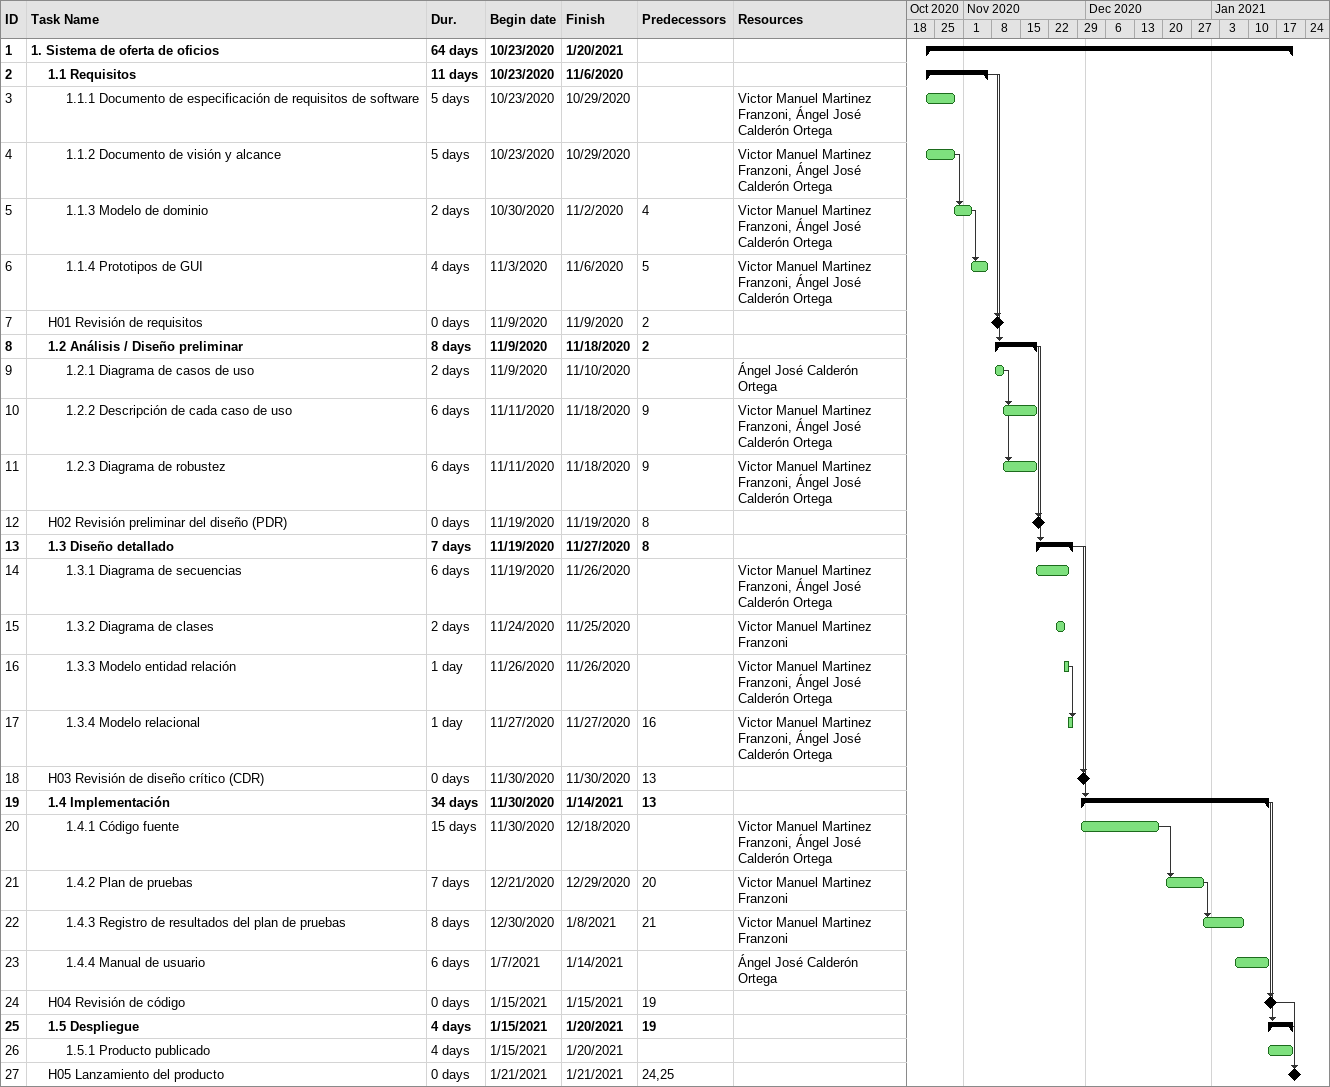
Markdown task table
| ID | Level | Task | Duration | Start | Finish | Predecessors | Resources |
|---|---|---|---|---|---|---|---|
| 1 | 1 | **1. Sistema de oferta de oficios** | 64d | 2020-10-23 | 2021-01-20 |  |  |
| 2 | 2 | **1.1 Requisitos** | 11d | 2020-10-23 | 2020-11-06 |  |  |
| 3 | 3 | 1.1.1 Documento de especificación de requisitos de software | 5d | 2020-10-23 | 2020-10-29 |  | Victor Manuel Martinez Franzoni, Ángel José Calderón Ortega |
| 4 | 3 | 1.1.2 Documento de visión y alcance | 5d | 2020-10-23 | 2020-10-29 |  | Victor Manuel Martinez Franzoni, Ángel José Calderón Ortega |
| 5 | 3 | 1.1.3 Modelo de dominio | 2d | 2020-10-30 | 2020-11-02 | 4 | Victor Manuel Martinez Franzoni, Ángel José Calderón Ortega |
| 6 | 3 | 1.1.4 Prototipos de GUI | 4d | 2020-11-03 | 2020-11-06 | 5 | Victor Manuel Martinez Franzoni, Ángel José Calderón Ortega |
| 7 | 2 | H01 Revisión de requisitos | 0d | 2020-11-09 | 2020-11-09 | 2 |  |
| 8 | 2 | **1.2 Análisis / Diseño preliminar** | 8d | 2020-11-09 | 2020-11-18 | 2 |  |
| 9 | 3 | 1.2.1 Diagrama de casos de uso | 2d | 2020-11-09 | 2020-11-10 |  | Ángel José Calderón Ortega |
| 10 | 3 | 1.2.2 Descripción de cada caso de uso | 6d | 2020-11-11 | 2020-11-18 | 9 | Victor Manuel Martinez Franzoni, Ángel José Calderón Ortega |
| 11 | 3 | 1.2.3 Diagrama de robustez | 6d | 2020-11-11 | 2020-11-18 | 9 | Victor Manuel Martinez Franzoni, Ángel José Calderón Ortega |
| 12 | 2 | H02 Revisión preliminar del diseño (PDR) | 0d | 2020-11-19 | 2020-11-19 | 8 |  |
| 13 | 2 | **1.3 Diseño detallado** | 7d | 2020-11-19 | 2020-11-27 | 8 |  |
| 14 | 3 | 1.3.1 Diagrama de secuencias | 6d | 2020-11-19 | 2020-11-26 |  | Victor Manuel Martinez Franzoni, Ángel José Calderón Ortega |
| 15 | 3 | 1.3.2 Diagrama de clases | 2d | 2020-11-24 | 2020-11-25 |  | Victor Manuel Martinez Franzoni |
| 16 | 3 | 1.3.3 Modelo entidad relación | 1d | 2020-11-26 | 2020-11-26 |  | Victor Manuel Martinez Franzoni, Ángel José Calderón Ortega |
| 17 | 3 | 1.3.4 Modelo relacional | 1d | 2020-11-27 | 2020-11-27 | 16 | Victor Manuel Martinez Franzoni, Ángel José Calderón Ortega |
| 18 | 2 | H03 Revisión de diseño crítico (CDR) | 0d | 2020-11-30 | 2020-11-30 | 13 |  |
| 19 | 2 | **1.4 Implementación** | 34d | 2020-11-30 | 2021-01-14 | 13 |  |
| 20 | 3 | 1.4.1 Código fuente | 15d | 2020-11-30 | 2020-12-18 |  | Victor Manuel Martinez Franzoni, Ángel José Calderón Ortega |
| 21 | 3 | 1.4.2 Plan de pruebas | 7d | 2020-12-21 | 2020-12-29 | 20 | Victor Manuel Martinez Franzoni |
| 22 | 3 | 1.4.3 Registro de resultados del plan de pruebas | 8d | 2020-12-30 | 2021-01-08 | 21 | Victor Manuel Martinez Franzoni |
| 23 | 3 | 1.4.4 Manual de usuario | 6d | 2021-01-07 | 2021-01-14 |  | Ángel José Calderón Ortega |
| 24 | 2 | H04 Revisión de código | 0d | 2021-01-15 | 2021-01-15 | 19 |  |
| 25 | 2 | **1.5 Despliegue** | 4d | 2021-01-15 | 2021-01-20 | 19 |  |
| 26 | 3 | 1.5.1 Producto publicado | 4d | 2021-01-15 | 2021-01-20 |  |  |
| 27 | 2 | H05 Lanzamiento del producto | 0d | 2021-01-21 | 2021-01-21 | 24, 25 |  |
